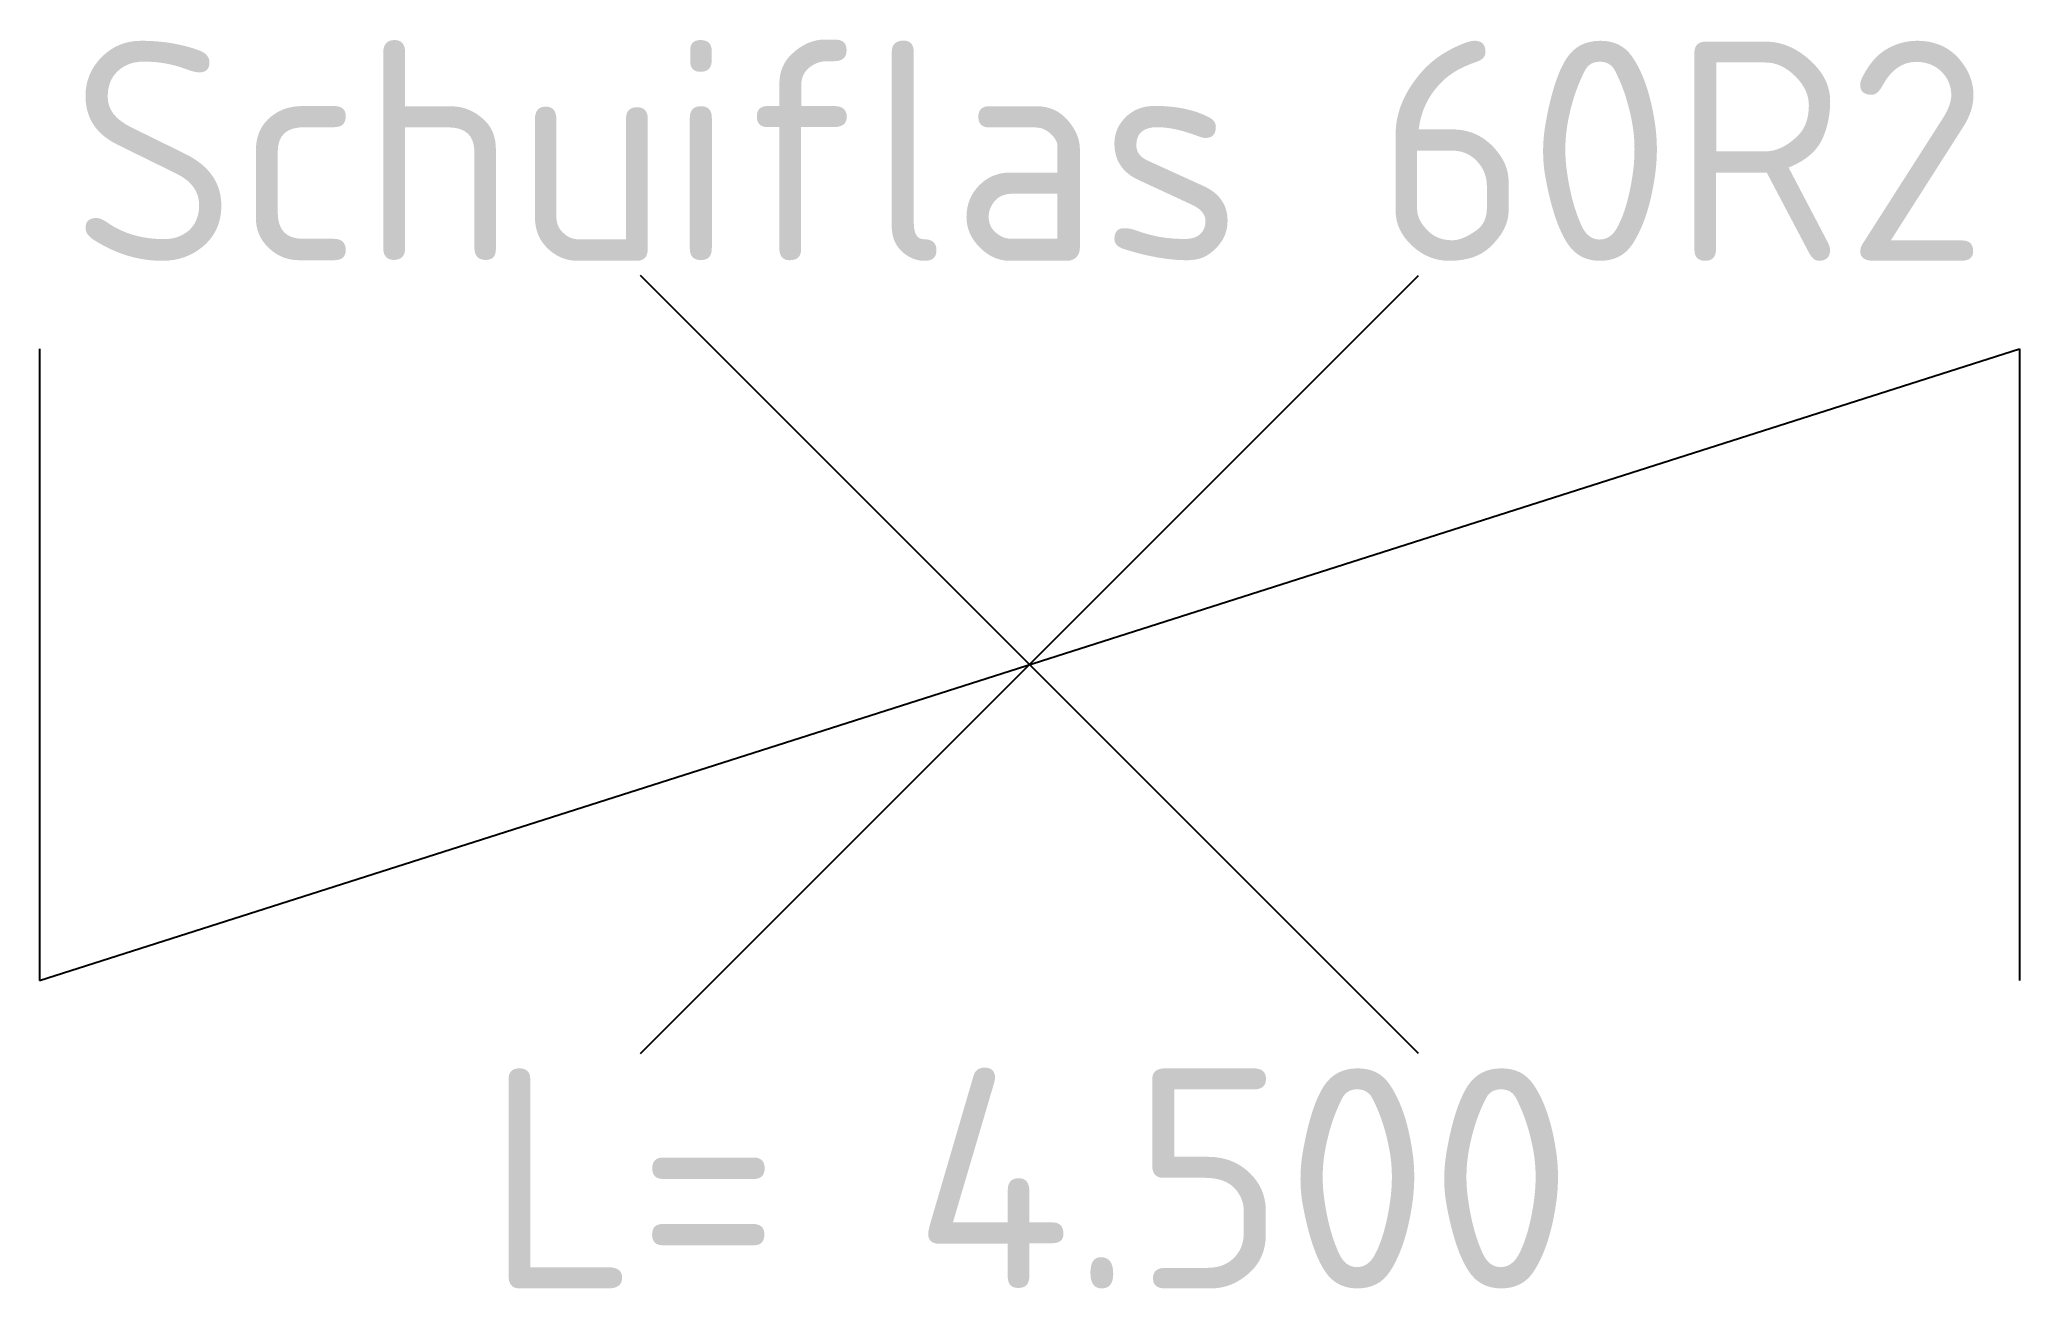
# Model space of a CAD drawing. Header units: metres. Extents: x 0 to 4.5, y -2.14 to 0.7.
import ezdxf

# ---------------------------------------------------------------- set-up
doc = ezdxf.new("R2010")
doc.units = ezdxf.units.M
doc.header["$MEASUREMENT"] = 0
doc.styles.add('NLCS-ISO-T25', font='', dxfattribs={"height": 0.0025})
doc.styles.get('NLCS-ISO-T25').set_extended_font_data('NLCS-ISO')

msp = doc.modelspace()

# ---------------------------------------------------------------- linework, layer by layer
for p, q in [((1.3661, -1.6014), (3.1339, 0.1664)), ((3.1339, -1.6014), (1.3661, 0.1664)), ((0, -1.435), (4.5, 0)), ((0, 0), (0, -1.435)), ((4.5, 0), (4.5, -1.435))]:
    msp.add_line(p, q)

# ---------------------------------------------------------------- texts
at = {"char_height": 0.5, "line_spacing_factor": 0.85, "style": 'NLCS-ISO-T25'}
for s, insert, attachment_point in [('Schuiflas 60R2', (2.25, 0.2), 8), ('L= 4.500', (2.25, -1.635), 2)]:
    msp.add_mtext(s, dxfattribs=dict(at, insert=insert, attachment_point=attachment_point))

doc.saveas('drawing.dxf')
